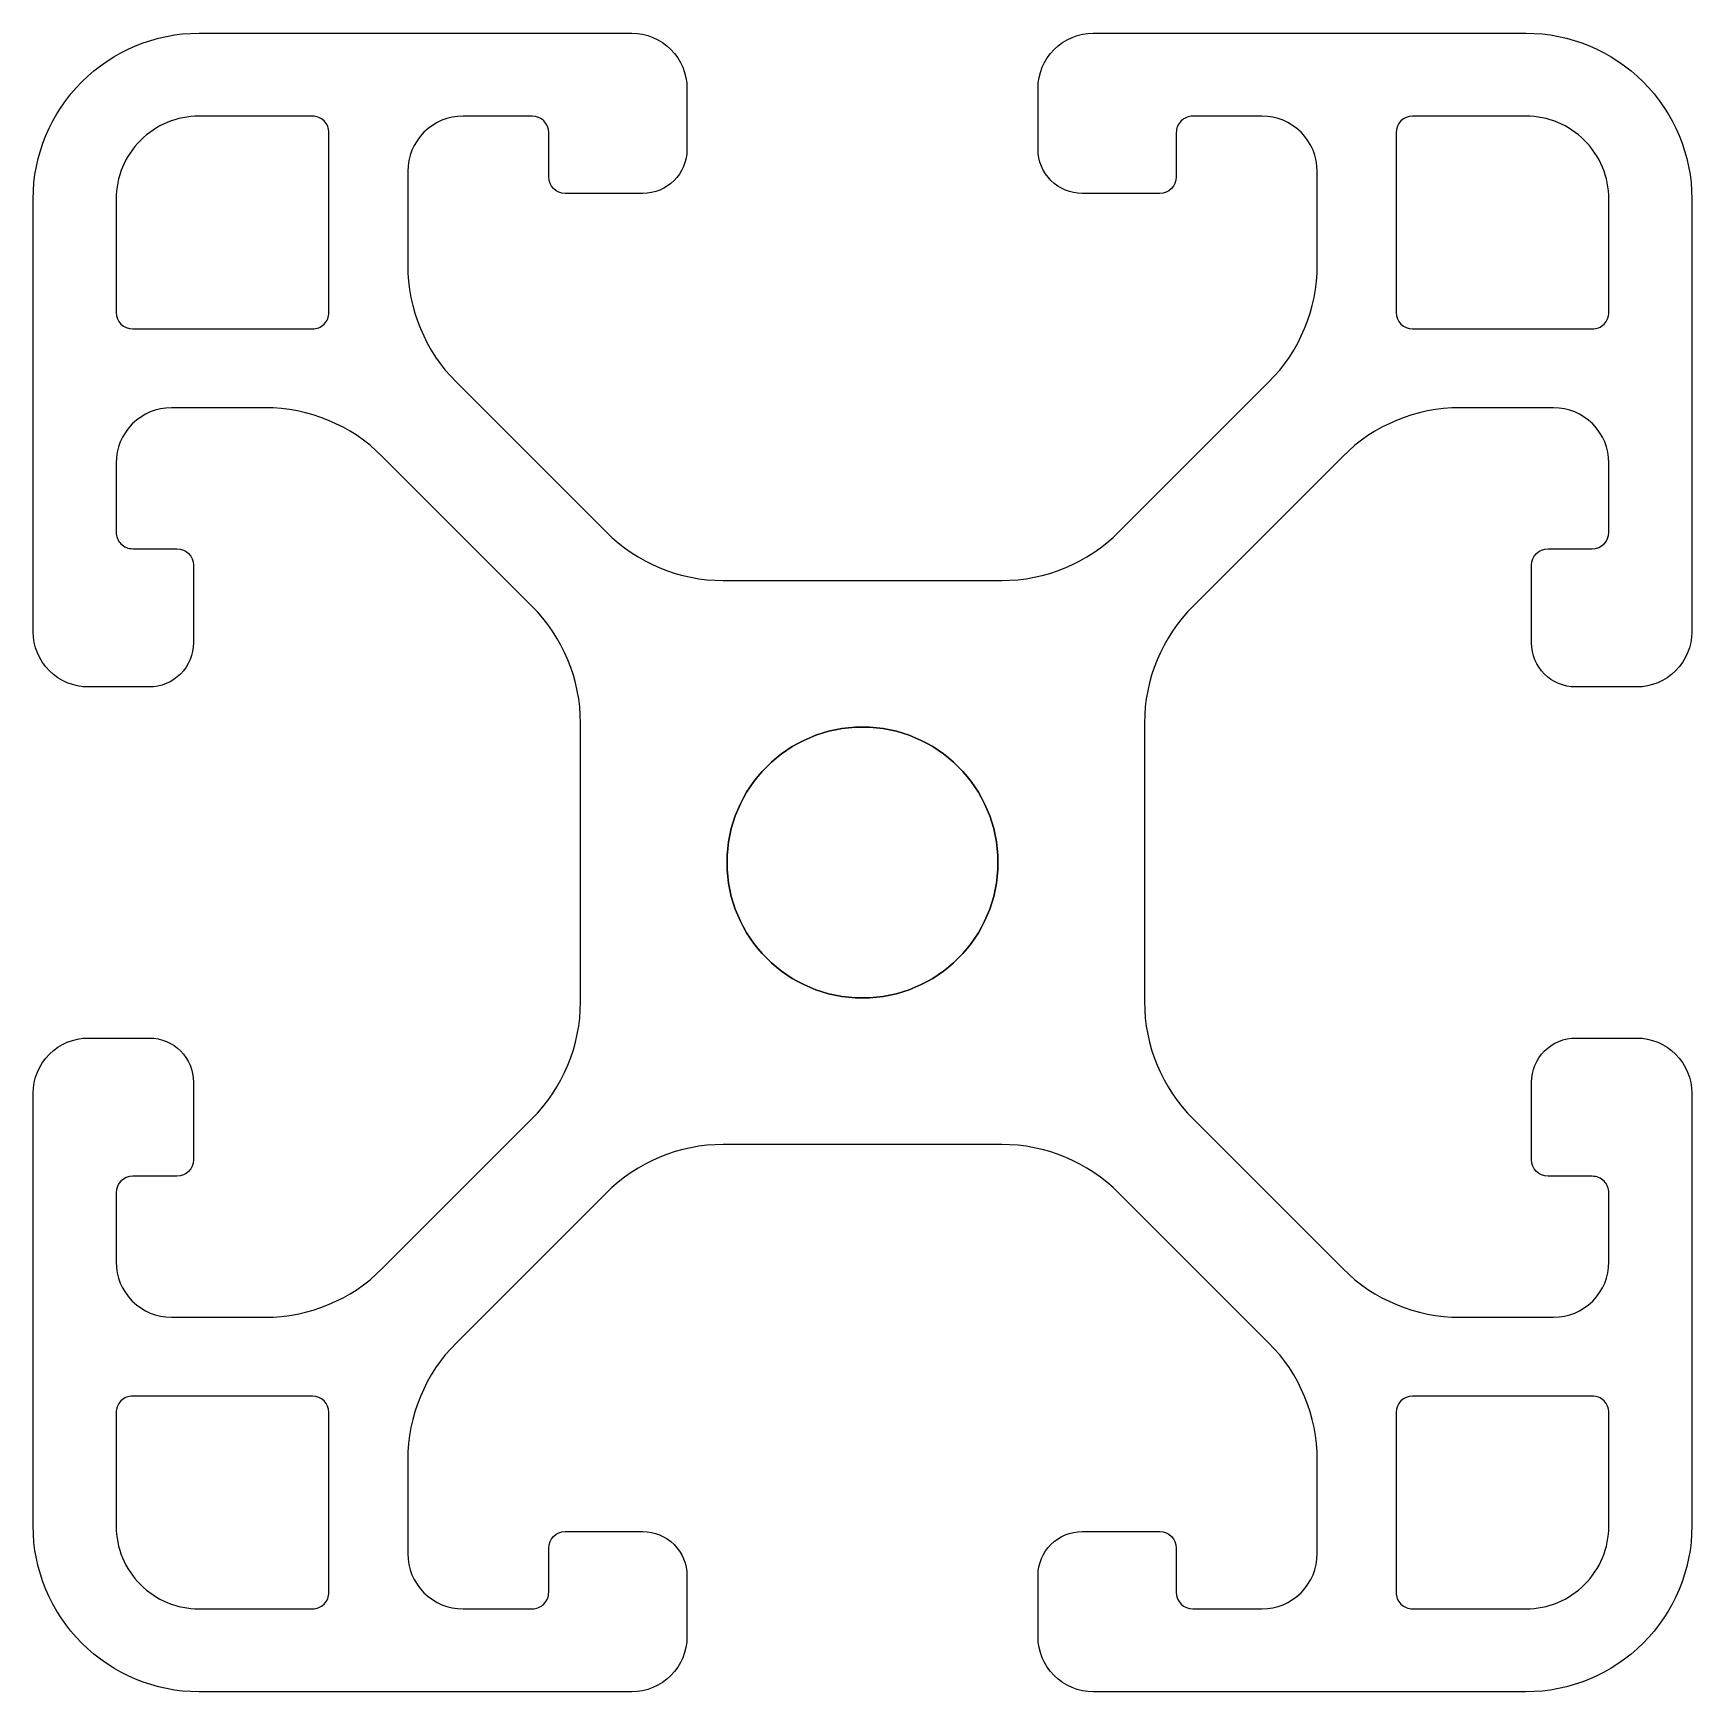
# Model space of a CAD drawing. Header units: millimetres. Extents: x -15 to 15, y -15 to 15.
import ezdxf

# ---------------------------------------------------------------- set-up
doc = ezdxf.new("R2010")
doc.units = ezdxf.units.MM
doc.layers.get('0').update_dxf_attribs({"linetype": 'CONTINUOUS'})

msp = doc.modelspace()

# ---------------------------------------------------------------- linework, layer by layer
for points in [[(13.5, 7.225, 0.414214), (12.5, 8.225), (10.807, 8.225, 0.198912), (8.686, 7.346), (5.979, 4.639, 0.198912), (5.1, 2.518), (5.1, -2.518, 0.198912), (5.979, -4.639), (8.686, -7.346, 0.198912), (10.807, -8.225), (12.5, -8.225, 0.414214), (13.5, -7.225), (13.5, -5.975, 0.414214), (13.2, -5.675), (12.4, -5.675, -0.414213), (12.1, -5.375), (12.1, -3.975, -0.414214), (12.9, -3.175), (14, -3.175, -0.414214), (15, -4.175), (15, -12, -0.414214), (12, -15), (4.175, -15, -0.414214), (3.175, -14), (3.175, -12.9, -0.414213), (3.975, -12.1), (5.375, -12.1, -0.414212), (5.675, -12.4), (5.675, -13.2, 0.414213), (5.975, -13.5), (7.225, -13.5, 0.414214), (8.225, -12.5), (8.225, -10.807, 0.198912), (7.346, -8.686), (4.639, -5.979, 0.198912), (2.518, -5.1), (-2.518, -5.1, 0.198912), (-4.639, -5.979), (-7.346, -8.686, 0.198912), (-8.225, -10.807), (-8.225, -12.5, 0.414214), (-7.225, -13.5), (-5.975, -13.5, 0.414214), (-5.675, -13.2), (-5.675, -12.4, -0.414213), (-5.375, -12.1), (-3.975, -12.1, -0.414214), (-3.175, -12.9), (-3.175, -14, -0.414214), (-4.175, -15), (-12, -15, -0.414214), (-15, -12), (-15, -4.175, -0.414214), (-14, -3.175), (-12.9, -3.175, -0.414213), (-12.1, -3.975), (-12.1, -5.375, -0.414212), (-12.4, -5.675), (-13.2, -5.675, 0.414213), (-13.5, -5.975), (-13.5, -7.225, 0.414214), (-12.5, -8.225), (-10.807, -8.225, 0.198912), (-8.686, -7.346), (-5.979, -4.639, 0.198912), (-5.1, -2.518), (-5.1, 2.518, 0.198912), (-5.979, 4.639), (-8.686, 7.346, 0.198912), (-10.807, 8.225), (-12.5, 8.225, 0.414214), (-13.5, 7.225), (-13.5, 5.975, 0.414214), (-13.2, 5.675), (-12.4, 5.675, -0.414213), (-12.1, 5.375), (-12.1, 3.975, -0.414214), (-12.9, 3.175), (-14, 3.175, -0.414214), (-15, 4.175), (-15, 12, -0.414214), (-12, 15), (-4.175, 15, -0.414214), (-3.175, 14), (-3.175, 12.9, -0.414213), (-3.975, 12.1), (-5.375, 12.1, -0.414212), (-5.675, 12.4), (-5.675, 13.2, 0.414213), (-5.975, 13.5), (-7.225, 13.5, 0.414214), (-8.225, 12.5), (-8.225, 10.807, 0.198912), (-7.346, 8.686), (-4.639, 5.979, 0.198912), (-2.518, 5.1), (2.518, 5.1, 0.198912), (4.639, 5.979), (7.346, 8.686, 0.198912), (8.225, 10.807), (8.225, 12.5, 0.414214), (7.225, 13.5), (5.975, 13.5, 0.414214), (5.675, 13.2), (5.675, 12.4, -0.414213), (5.375, 12.1), (3.975, 12.1, -0.414214), (3.175, 12.9), (3.175, 14, -0.414214), (4.175, 15), (12, 15, -0.414214), (15, 12), (15, 4.175, -0.414214), (14, 3.175), (12.9, 3.175, -0.414213), (12.1, 3.975), (12.1, 5.375, -0.414212), (12.4, 5.675), (13.2, 5.675, 0.414213), (13.5, 5.975)], [(13.5, 7.225, 0.414214), (12.5, 8.225), (10.807, 8.225, 0.198912), (8.686, 7.346), (5.979, 4.639, 0.198912), (5.1, 2.518), (5.1, -2.518, 0.198912), (5.979, -4.639), (8.686, -7.346, 0.198912), (10.807, -8.225), (12.5, -8.225, 0.414214), (13.5, -7.225), (13.5, -5.975, 0.414214), (13.2, -5.675), (12.4, -5.675, -0.414213), (12.1, -5.375), (12.1, -3.975, -0.414214), (12.9, -3.175), (14, -3.175, -0.414214), (15, -4.175), (15, -12, -0.414214), (12, -15), (4.175, -15, -0.414214), (3.175, -14), (3.175, -12.9, -0.414213), (3.975, -12.1), (5.375, -12.1, -0.414212), (5.675, -12.4), (5.675, -13.2, 0.414213), (5.975, -13.5), (7.225, -13.5, 0.414214), (8.225, -12.5), (8.225, -10.807, 0.198912), (7.346, -8.686), (4.639, -5.979, 0.198912), (2.518, -5.1), (-2.518, -5.1, 0.198912), (-4.639, -5.979), (-7.346, -8.686, 0.198912), (-8.225, -10.807), (-8.225, -12.5, 0.414214), (-7.225, -13.5), (-5.975, -13.5, 0.414214), (-5.675, -13.2), (-5.675, -12.4, -0.414213), (-5.375, -12.1), (-3.975, -12.1, -0.414214), (-3.175, -12.9), (-3.175, -14, -0.414214), (-4.175, -15), (-12, -15, -0.414214), (-15, -12), (-15, -4.175, -0.414214), (-14, -3.175), (-12.9, -3.175, -0.414213), (-12.1, -3.975), (-12.1, -5.375, -0.414212), (-12.4, -5.675), (-13.2, -5.675, 0.414213), (-13.5, -5.975), (-13.5, -7.225, 0.414214), (-12.5, -8.225), (-10.807, -8.225, 0.198912), (-8.686, -7.346), (-5.979, -4.639, 0.198912), (-5.1, -2.518), (-5.1, 2.518, 0.198912), (-5.979, 4.639), (-8.686, 7.346, 0.198912), (-10.807, 8.225), (-12.5, 8.225, 0.414214), (-13.5, 7.225), (-13.5, 5.975, 0.414214), (-13.2, 5.675), (-12.4, 5.675, -0.414213), (-12.1, 5.375), (-12.1, 3.975, -0.414214), (-12.9, 3.175), (-14, 3.175, -0.414214), (-15, 4.175), (-15, 12, -0.414214), (-12, 15), (-4.175, 15, -0.414214), (-3.175, 14), (-3.175, 12.9, -0.414213), (-3.975, 12.1), (-5.375, 12.1, -0.414212), (-5.675, 12.4), (-5.675, 13.2, 0.414213), (-5.975, 13.5), (-7.225, 13.5, 0.414214), (-8.225, 12.5), (-8.225, 10.807, 0.198912), (-7.346, 8.686), (-4.639, 5.979, 0.198912), (-2.518, 5.1), (2.518, 5.1, 0.198912), (4.639, 5.979), (7.346, 8.686, 0.198912), (8.225, 10.807), (8.225, 12.5, 0.414214), (7.225, 13.5), (5.975, 13.5, 0.414214), (5.675, 13.2), (5.675, 12.4, -0.414213), (5.375, 12.1), (3.975, 12.1, -0.414214), (3.175, 12.9), (3.175, 14, -0.414214), (4.175, 15), (12, 15, -0.414214), (15, 12), (15, 4.175, -0.414214), (14, 3.175), (12.9, 3.175, -0.414213), (12.1, 3.975), (12.1, 5.375, -0.414212), (12.4, 5.675), (13.2, 5.675, 0.414213), (13.5, 5.975)], [(-9.65, 13.2, 0.414214), (-9.95, 13.5), (-12, 13.5, 0.414214), (-13.5, 12), (-13.5, 9.95, 0.414213), (-13.2, 9.65), (-9.95, 9.65, 0.414215), (-9.65, 9.95)], [(-9.65, 13.2, 0.414214), (-9.95, 13.5), (-12, 13.5, 0.414214), (-13.5, 12), (-13.5, 9.95, 0.414213), (-13.2, 9.65), (-9.95, 9.65, 0.414215), (-9.65, 9.95)], [(13.2, 9.65, 0.414214), (13.5, 9.95), (13.5, 12, 0.414214), (12, 13.5), (9.95, 13.5, 0.414212), (9.65, 13.2), (9.65, 9.95, 0.414213), (9.95, 9.65)], [(13.2, 9.65, 0.414214), (13.5, 9.95), (13.5, 12, 0.414214), (12, 13.5), (9.95, 13.5, 0.414212), (9.65, 13.2), (9.65, 9.95, 0.414213), (9.95, 9.65)], [(-9.95, -13.5, 0.414214), (-9.65, -13.2), (-9.65, -9.95, 0.414212), (-9.95, -9.65), (-13.2, -9.65, 0.414214), (-13.5, -9.95), (-13.5, -12, 0.414214), (-12, -13.5)], [(-9.95, -13.5, 0.414214), (-9.65, -13.2), (-9.65, -9.95, 0.414212), (-9.95, -9.65), (-13.2, -9.65, 0.414214), (-13.5, -9.95), (-13.5, -12, 0.414214), (-12, -13.5)], [(13.5, -9.95, 0.414214), (13.2, -9.65), (9.95, -9.65, 0.414213), (9.65, -9.95), (9.65, -13.2, 0.414214), (9.95, -13.5), (12, -13.5, 0.414214), (13.5, -12)], [(13.5, -9.95, 0.414214), (13.2, -9.65), (9.95, -9.65, 0.414213), (9.65, -9.95), (9.65, -13.2, 0.414214), (9.95, -13.5), (12, -13.5, 0.414214), (13.5, -12)]]:
    msp.add_lwpolyline(points, format="xyb", close=True)
at = {"extrusion": (0, 0, -1)}
msp.add_circle((0, 0), 2.45, dxfattribs=at)
msp.add_circle((0, 0), 2.45)

doc.saveas('drawing.dxf')
